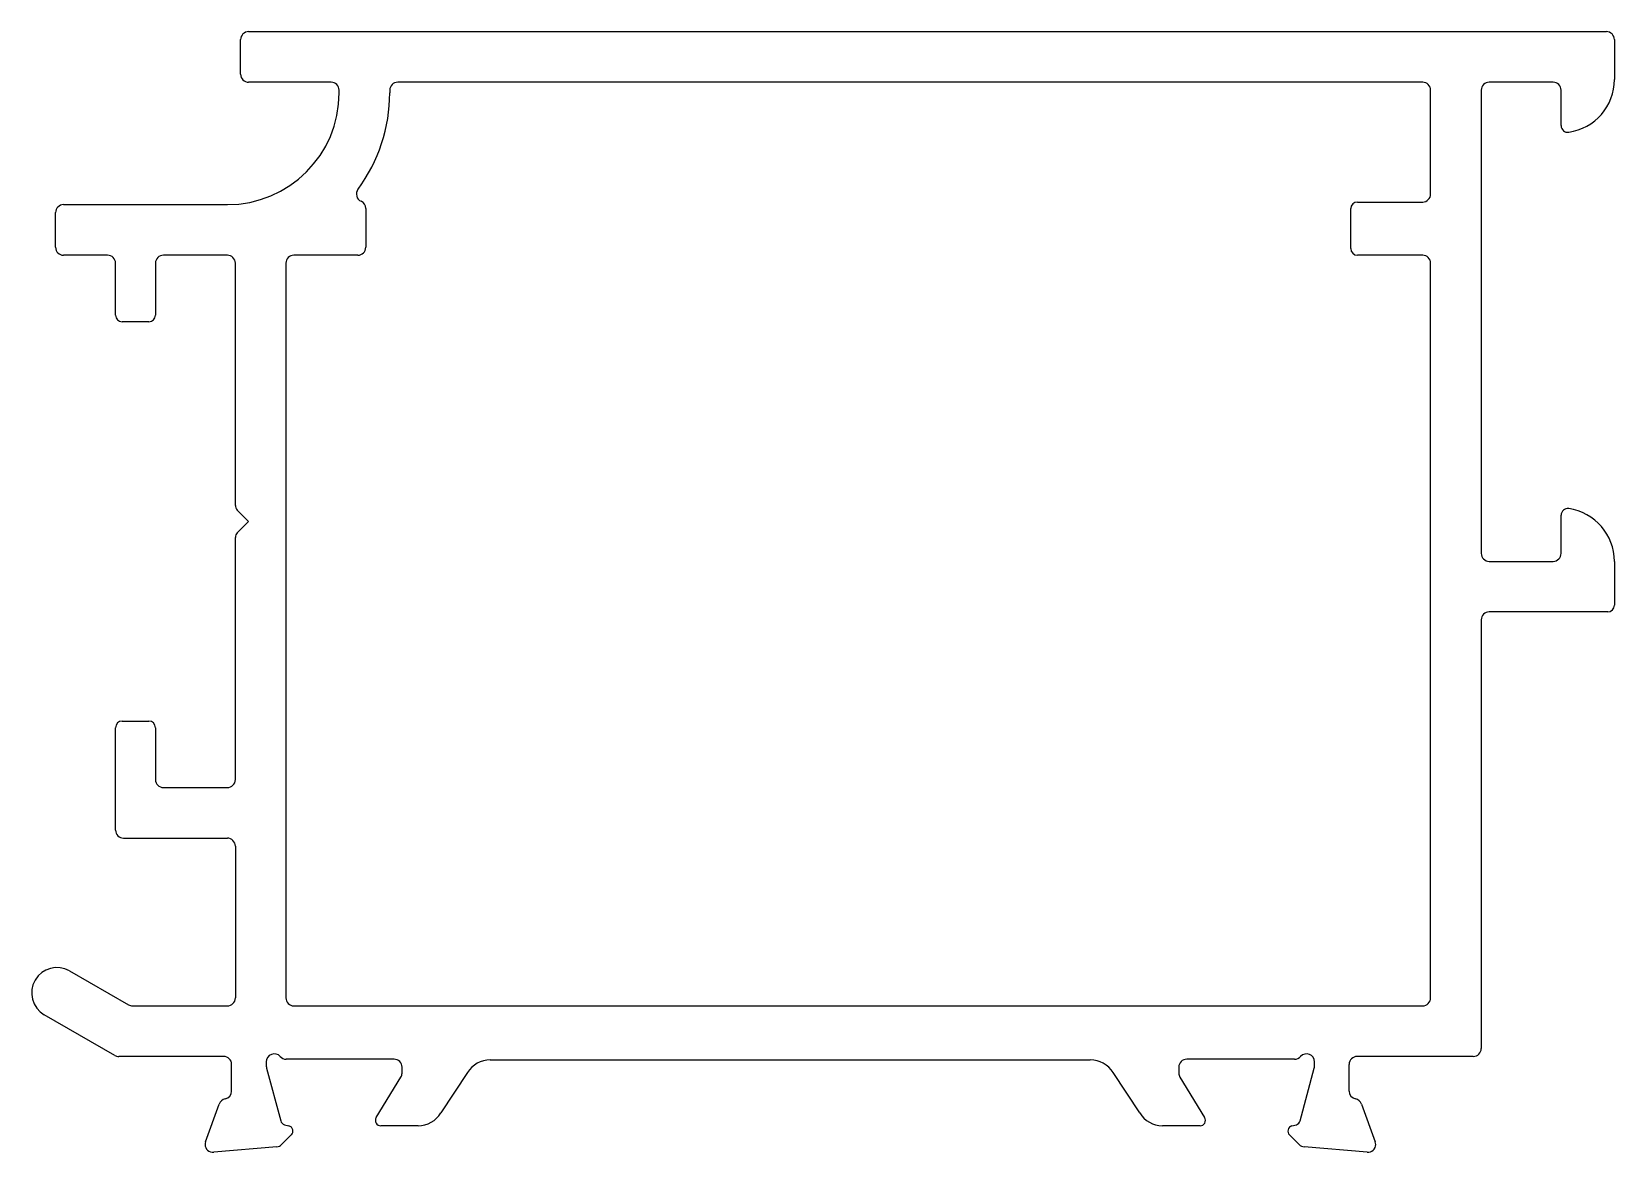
# Model space of a CAD drawing. Extents: x 2801.5 to 2860.9, y 1102.1 to 1144.2.
import ezdxf

# ---------------------------------------------------------------- set-up
doc = ezdxf.new("R2010")
doc.units = 0
doc.layers.get('0').update_dxf_attribs({"linetype": 'CONTINUOUS'})

msp = doc.modelspace()

# ---------------------------------------------------------------- linework, layer by layer
for p, q in [((2809.334, 1142.593), (2809.334, 1143.893)), ((2809.634, 1144.193), (2860.634, 1144.193)), ((2860.934, 1143.893), (2860.934, 1142.393)), ((2812.734, 1142.293), (2809.634, 1142.293)), ((2853.734, 1142.293), (2815.234, 1142.293)), ((2858.634, 1142.293), (2856.234, 1142.293)), ((2813.034, 1141.893), (2813.034, 1141.993)), ((2814.934, 1141.993), (2814.934, 1141.893)), ((2854.034, 1138.093), (2854.034, 1141.993)), ((2855.934, 1141.993), (2855.934, 1124.593)), ((2858.934, 1140.661), (2858.934, 1141.993)), ((2802.382, 1136.093), (2802.382, 1137.393)), ((2802.682, 1137.693), (2808.834, 1137.693)), ((2814.034, 1137.548), (2814.034, 1136.093)), ((2851.034, 1136.043), (2851.034, 1137.543)), ((2851.284, 1137.793), (2853.734, 1137.793)), ((2804.334, 1135.793), (2802.682, 1135.793)), ((2808.834, 1135.793), (2806.434, 1135.793)), ((2813.734, 1135.793), (2811.334, 1135.793)), ((2853.734, 1135.793), (2851.284, 1135.793)), ((2804.634, 1133.543), (2804.634, 1135.493)), ((2806.134, 1135.493), (2806.134, 1133.543)), ((2809.134, 1126.397), (2809.134, 1135.493)), ((2811.034, 1135.493), (2811.034, 1107.893)), ((2854.034, 1107.893), (2854.034, 1135.493)), ((2805.884, 1133.293), (2804.884, 1133.293)), ((2809.634, 1125.793), (2809.207, 1126.22)), ((2858.934, 1124.593), (2858.934, 1126.025)), ((2809.207, 1125.366), (2809.634, 1125.793)), ((2809.134, 1116.093), (2809.134, 1125.19)), ((2856.234, 1124.293), (2858.634, 1124.293)), ((2860.934, 1124.293), (2860.934, 1122.643)), ((2855.934, 1122.093), (2855.934, 1105.993)), ((2860.684, 1122.393), (2856.234, 1122.393)), ((2804.884, 1118.293), (2805.884, 1118.293)), ((2804.634, 1114.193), (2804.634, 1118.043)), ((2806.134, 1118.043), (2806.134, 1116.093)), ((2806.434, 1115.793), (2808.834, 1115.793)), ((2804.934, 1113.893), (2808.834, 1113.893)), ((2809.134, 1113.593), (2809.134, 1107.89)), ((2802.908, 1108.907), (2805.12, 1107.63)), ((2805.27, 1107.59), (2808.834, 1107.59)), ((2811.334, 1107.593), (2853.734, 1107.593)), ((2804.604, 1105.733), (2801.958, 1107.261)), ((2808.696, 1105.693), (2804.754, 1105.693)), ((2808.996, 1104.389), (2808.996, 1105.393)), ((2810.296, 1105.489), (2810.296, 1105.328)), ((2810.306, 1105.251), (2810.837, 1103.269)), ((2815.096, 1105.589), (2811.043, 1105.589)), ((2815.396, 1105.068), (2815.396, 1105.289)), ((2818.711, 1105.564), (2841.249, 1105.564)), ((2844.572, 1105.289), (2844.572, 1105.068)), ((2848.925, 1105.589), (2844.872, 1105.589)), ((2849.131, 1103.269), (2849.662, 1105.251)), ((2849.672, 1105.328), (2849.672, 1105.489)), ((2850.972, 1104.389), (2850.972, 1105.393)), ((2855.634, 1105.693), (2851.272, 1105.693)), ((2814.425, 1103.393), (2815.352, 1104.912)), ((2817.857, 1105.085), (2816.855, 1103.568)), ((2843.105, 1103.568), (2842.103, 1105.085)), ((2844.616, 1104.912), (2845.543, 1103.393)), ((2808.013, 1102.49), (2808.527, 1103.902)), ((2851.44, 1103.902), (2851.954, 1102.49)), ((2810.978, 1103.127), (2811.147, 1103.082)), ((2816.002, 1103.089), (2814.596, 1103.089)), ((2845.372, 1103.089), (2843.958, 1103.089)), ((2848.82, 1103.082), (2848.989, 1103.127)), ((2810.687, 1102.297), (2808.322, 1102.09)), ((2811.237, 1102.748), (2810.873, 1102.384)), ((2849.094, 1102.384), (2848.73, 1102.748)), ((2851.646, 1102.09), (2849.28, 1102.297))]:
    msp.add_line(p, q)
for centre, radius, start, end in [((2809.634, 1143.893), 0.3, 90, 180), ((2860.634, 1143.893), 0.3, 0, 90), ((2809.634, 1142.593), 0.3, 180, 270), ((2812.734, 1141.993), 0.3, 0, 90), ((2815.234, 1141.993), 0.3, 90, 180), ((2853.734, 1141.993), 0.3, 0, 90), ((2856.234, 1141.993), 0.3, 90, 180), ((2858.634, 1141.993), 0.3, 0, 90), ((2858.934, 1142.393), 2, 278.21321, 0), ((2808.834, 1141.893), 4.2, 270, 0), ((2808.834, 1141.893), 6.1, 323.57643, 0), ((2859.184, 1140.661), 0.25, 180, 278.21321), ((2813.983, 1138.093), 0.3, 143.57643, 245.40117), ((2853.734, 1138.093), 0.3, 270, 0), ((2802.682, 1137.393), 0.3, 90, 180), ((2813.734, 1137.548), 0.3, 0, 65.40117), ((2851.284, 1137.543), 0.25, 90, 180), ((2802.682, 1136.093), 0.3, 180, 270), ((2804.334, 1135.493), 0.3, 0, 90), ((2806.434, 1135.493), 0.3, 90, 180), ((2808.834, 1135.493), 0.3, 0, 90), ((2811.334, 1135.493), 0.3, 90, 180), ((2813.734, 1136.093), 0.3, 270, 0), ((2851.284, 1136.043), 0.25, 180, 270), ((2853.734, 1135.493), 0.3, 0, 90), ((2804.884, 1133.543), 0.25, 180, 270), ((2805.884, 1133.543), 0.25, 270, 0), ((2809.384, 1126.397), 0.25, 180, 225), ((2859.184, 1126.025), 0.25, 81.78679, 180), ((2858.934, 1124.293), 2, 0, 81.78679), ((2809.384, 1125.19), 0.25, 135, 180), ((2856.234, 1124.593), 0.3, 180, 270), ((2858.634, 1124.593), 0.3, 270, 0), ((2860.684, 1122.643), 0.25, 270, 0), ((2856.234, 1122.093), 0.3, 90, 180), ((2804.884, 1118.043), 0.25, 90, 180), ((2805.884, 1118.043), 0.25, 0, 90), ((2806.434, 1116.093), 0.3, 180, 270), ((2808.834, 1116.093), 0.3, 270, 0), ((2804.934, 1114.193), 0.3, 180, 270), ((2808.834, 1113.593), 0.3, 0, 90), ((2802.433, 1108.084), 0.95, 60, 240), ((2805.27, 1107.89), 0.3, 240, 270), ((2808.834, 1107.89), 0.3, 270, 0), ((2811.334, 1107.893), 0.3, 180, 270), ((2853.734, 1107.893), 0.3, 270, 0), ((2810.596, 1105.489), 0.3, 41.81031, 180), ((2849.372, 1105.489), 0.3, 360, 138.18969), ((2855.634, 1105.993), 0.3, 270, 0), ((2804.754, 1105.993), 0.3, 240, 270), ((2808.696, 1105.393), 0.3, 0, 90), ((2810.596, 1105.328), 0.3, 180, 195), ((2811.043, 1105.889), 0.3, 221.81031, 270), ((2815.096, 1105.289), 0.3, 360, 90), ((2818.711, 1104.564), 1, 90, 148.6), ((2841.249, 1104.564), 1, 31.4, 90), ((2844.871, 1105.289), 0.299, 89.9014, 180.0986), ((2848.925, 1105.889), 0.3, 270, 318.18969), ((2849.372, 1105.328), 0.3, 345, 360), ((2851.272, 1105.393), 0.3, 90, 180), ((2815.096, 1105.068), 0.3, 328.60449, 360), ((2844.872, 1105.068), 0.3, 180, 211.39551), ((2808.809, 1103.8), 0.3, 100.90428, 160), ((2808.696, 1104.389), 0.3, 280.90428, 0), ((2851.272, 1104.389), 0.3, 180, 259.09572), ((2851.158, 1103.8), 0.3, 20, 79.09572), ((2816.002, 1104.089), 1, 270, 328.6), ((2843.958, 1104.089), 1, 211.4, 270), ((2811.03, 1103.321), 0.2, 195, 255), ((2811.096, 1102.889), 0.2, 315, 75), ((2814.596, 1103.289), 0.2, 148.60449, 270), ((2845.372, 1103.289), 0.2, 270, 31.39551), ((2848.872, 1102.889), 0.2, 105, 225), ((2848.937, 1103.321), 0.2, 285, 345), ((2808.277, 1102.392), 0.281, 159.71969, 180.66397), ((2808.296, 1102.389), 0.3, 180, 275), ((2810.661, 1102.596), 0.3, 275, 315), ((2849.306, 1102.596), 0.3, 225, 265), ((2851.672, 1102.389), 0.3, 265, 360), ((2851.691, 1102.392), 0.281, 359.33603, 20.28031)]:
    msp.add_arc(centre, radius, start, end)

doc.saveas('drawing.dxf')
